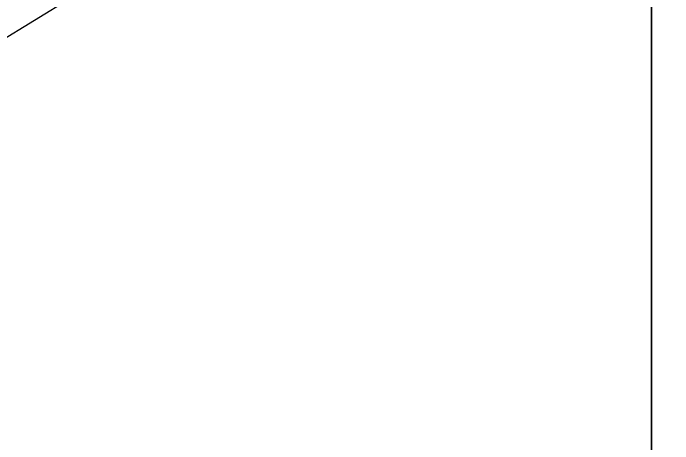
# Model space of a CAD drawing. Header units: millimetres. Extents: x 200 to 5740, y 200 to 4000.
# Drawn here: x 2750.5 to 2839.5, y 3400.8 to 3459 of the extents above; entities that cross this region are included whole.
import ezdxf

# ---------------------------------------------------------------- set-up
doc = ezdxf.new("R2010")
doc.units = ezdxf.units.MM
doc.header["$LTSCALE"] = 20
doc.layers.add('可見 (ISO)', color=7, linetype='Continuous', lineweight=35)
doc.layers.add('符號 (ISO)', color=7, linetype='Continuous', lineweight=25)
doc.styles.add('註記文字 (JIS)', font='kaiu.ttf')
doc.dimstyles.new('預設 (JIS)$7', dxfattribs={"dimscale": 20, "dimtxt": 3, "dimasz": 2.5, "dimexe": 2, "dimexo": 1, "dimgap": 0.8, "dimtad": 1, "dimrnd": 1e-08, "dimdsep": 46, "dimtxsty": '註記文字 (JIS)', "dimblk": 'Filled-1', "dimcen": 0.09, "dimdle": 10, "dimclrd": 256, "dimclre": 256, "dimclrt": 256, "dimadec": 0, "dimazin": 2, "dimtfac": 0.833333, "dimtmove": 0, "dimatfit": 3, "dimfxl": 0, "dimtolj": 1, "dimtzin": 0, "dimlwd": -1, "dimlwe": -1, "dimarcsym": 0})

# ---------------------------------------------------------------- blocks, each defined once
blk = doc.blocks.new('Filled-1')
at = {"color": 0}
for p, q in [((0, 0), (-1, 0.1667)), ((-1, 0.1667), (-1, -0.1667)), ((-1, 0), (0, 0)), ((-1, -0.1667), (0, 0))]:
    blk.add_line(p, q, dxfattribs=at)
at = {"color": 0, "flags": 128}
blk.add_lwpolyline([(-1, -0.1667), (0, 0)], dxfattribs=at)
at = {"color": 0}
blk.add_solid([(-1, -0.1667), (0, 0), (-1, 0.1667), (-1, -0.1667)], dxfattribs=at)

msp = doc.modelspace()

# ---------------------------------------------------------------- linework, layer by layer
at = {"layer": '可見 (ISO)'}
msp.add_line((2836.637, 3567.24), (2836.637, 3117.24), dxfattribs=at)

# ---------------------------------------------------------------- leaders
at = {"layer": '符號 (ISO)', "annotation_type": 0, "has_hookline": 1, "hookline_direction": 0, "text_width": 308.323}
msp.add_leader([(2398.637, 3240.24), (2904.039, 3550.571), (2954.039, 3550.571)], dimstyle='預設 (JIS)$7', override={"dimgap": 0, "dimtad": 1}, dxfattribs=at)

doc.saveas('drawing.dxf')
